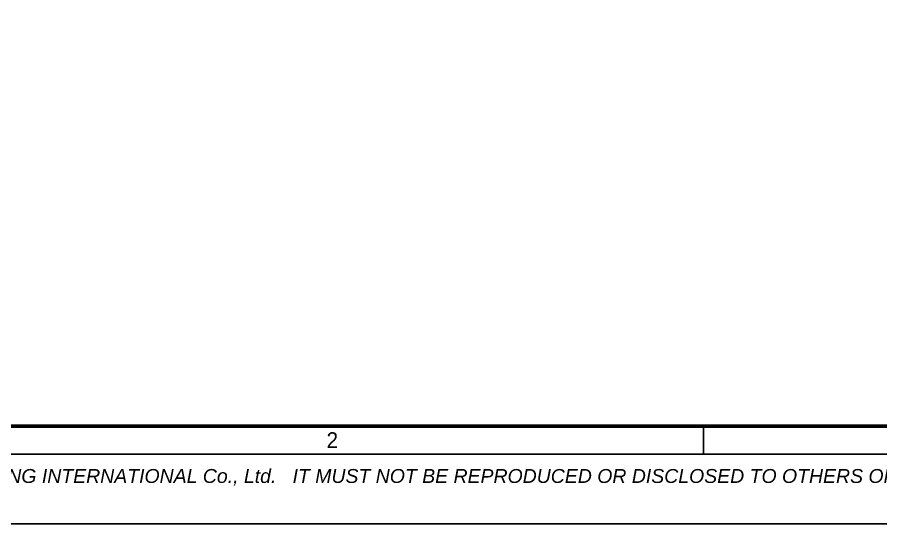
# Model space of a CAD drawing. Header units: inches. Extents: x 0 to 23821, y 0 to 11279.
# Drawn here: x 2942 to 5733, y 0 to 1636 of the extents above; entities that cross this region are included whole.
import ezdxf

# ---------------------------------------------------------------- set-up
doc = ezdxf.new("R2010")
doc.units = ezdxf.units.IN
doc.header["$LTSCALE"] = 10
doc.header["$MEASUREMENT"] = 0
doc.styles.add('SCI', font='')
doc.styles.get('SCI').set_extended_font_data('Gulim')

# ---------------------------------------------------------------- blocks, each defined once
blk = doc.blocks.new('A$C82e70aa9')
at = {"color": 2}
blk.add_line((172, -286.5), (172, -289.5), dxfattribs=at)
at = {"color": 1}
blk.add_lwpolyline([(0, 0), (420, 0), (420, -297), (0, -297)], close=True, dxfattribs=at)
at = {"color": 2}
blk.add_lwpolyline([(12, -7.5), (412, -7.5), (412, -289.5), (12, -289.5)], close=True, dxfattribs=at)
at = {"const_width": 0.4}
blk.add_lwpolyline([(15, -10.5), (409, -10.5), (409, -286.5), (15, -286.5)], close=True, dxfattribs=at)
at = {"color": 2, "insert": (132, -288), "char_height": 1.7, "width": 80, "attachment_point": 5, "style": 'SCI'}
blk.add_mtext('2', dxfattribs=at)
at = {"color": 3, "insert": (12, -292), "char_height": 1.5, "width": 400.02378, "attachment_point": 4, "style": 'SCI'}
blk.add_mtext('{\\fArial|b0|i1|c0|p34;THIS DRAWING CONTAINS CONFIDENTIAL INFORMATION PROPRIETARY TO SECHANG INTERNATIONAL Co., Ltd.   IT MUST NOT BE REPRODUCED OR DISCLOSED TO OTHERS OR USED IN  ANY OTHER WAY IN WHOLE OR PART EXCEPT AN AUTHORIZED IN WRITING BY SECHANG INTERNATIONAL Co., Ltd.  }', dxfattribs=at)

msp = doc.modelspace()

# ---------------------------------------------------------------- block references
at = {"xscale": 30, "yscale": 30, "zscale": 30}
msp.add_blockref('A$C82e70aa9', (0, 8910), dxfattribs=at)

doc.saveas('drawing.dxf')
